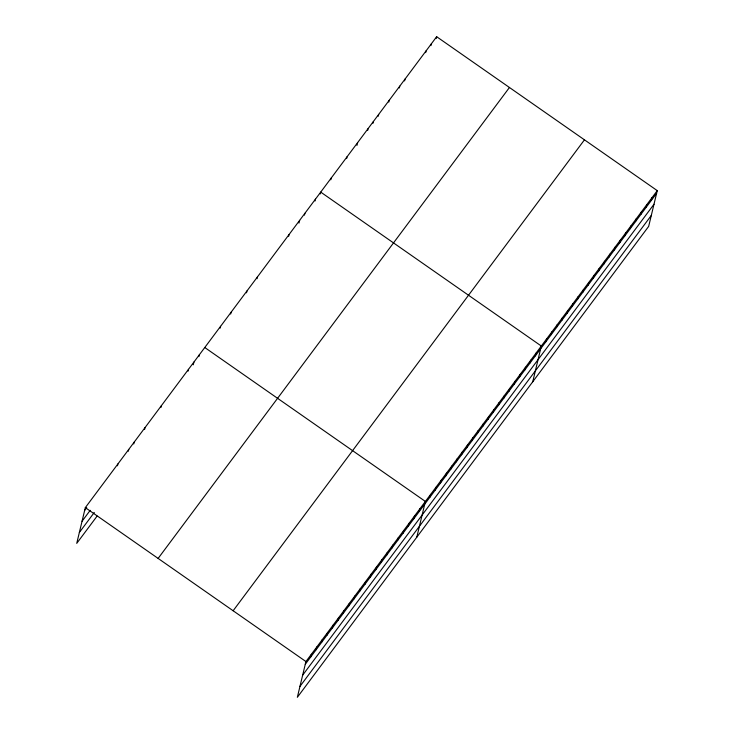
<?xml version="1.0" encoding="UTF-8"?>
<svg xmlns="http://www.w3.org/2000/svg" width="734" height="734" viewBox="0 0 734 734"><rect width="100%" height="100%" fill="white"/><g stroke="black" fill="none" stroke-linecap="round" stroke-linejoin="round"><path stroke-width="1.1" d="M657.26 190.629L305.931 661.554L297.343 697.3L648.673 226.375L657.26 190.629L436.657 36.7L85.328 507.625L76.74 543.371L97.108 516.085M117.468 465.787L117.899 463.961M128.322 451.226L128.762 449.41M133.753 443.951L134.194 442.125M144.616 429.39L145.048 427.573M160.902 407.563L161.342 405.737M188.051 371.165L188.491 369.349M193.262 364.807L193.914 362.073M198.905 356.614L199.345 354.788M220.145 328.144L220.585 326.318M230.687 314.014L231.127 312.198M246.496 292.82L246.936 291.003M257.038 278.7L257.478 276.874M288.655 236.311L289.095 234.495M298.977 223.099L299.637 220.365M304.463 215.117L304.904 213.3M315.005 200.997L315.446 199.171M320.281 193.932L320.712 192.106L541.316 346.035L532.737 381.781M330.814 179.802L331.254 177.977M346.632 158.608L347.063 156.792M356.944 145.396L357.605 142.662M367.706 130.349L368.147 128.533M372.973 123.294L373.413 121.468M378.249 116.229L378.68 114.403M388.791 102.099L389.222 100.274M399.324 87.97L399.764 86.144M404.599 80.905L405.03 79.079M425.674 52.646L426.115 50.829M430.95 45.591L431.381 43.765M436.216 38.526L436.657 36.7M310.702 657.013L311.354 654.278M316.134 649.728L316.785 647.003M321.565 642.452L322.217 639.718M326.988 635.176L327.648 632.442M332.419 627.9L333.08 625.166M337.851 620.615L338.502 617.89M343.283 613.34L343.934 610.605M348.705 606.064L349.366 603.33M354.137 598.788L354.797 596.054M359.568 591.512L360.229 588.778M365 584.227L365.651 581.493M370.431 576.952L371.083 574.217M375.854 569.676L376.514 566.942M381.285 562.4L381.946 559.666M386.717 555.115L387.368 552.381M392.149 547.839L392.8 545.105M397.571 540.563L398.232 537.829M403.003 533.288L403.663 530.554M408.434 526.003L409.095 523.269M413.866 518.727L414.517 515.993M419.298 511.451L419.949 508.717M416.802 537.187L425.381 501.441L204.777 347.512M429.996 497.111L430.647 494.377M435.262 490.046L435.923 487.312M440.538 482.981L441.189 480.247M445.804 475.916L446.456 473.182M451.071 468.852L451.731 466.118M456.346 461.787L456.998 459.053M461.613 454.722L462.273 451.988M466.879 447.657L467.54 444.923M472.155 440.593L472.806 437.859M477.421 433.528L478.082 430.803M482.697 426.472L483.348 423.738M487.963 419.408L488.624 416.673M493.23 412.343L493.89 409.609M498.505 405.278L499.157 402.544M503.772 398.213L504.432 395.479M509.038 391.149L509.699 388.414M514.314 384.084L514.965 381.35M519.58 377.019L520.241 374.285M524.856 369.954L525.507 367.22M530.122 362.89L530.783 360.155M535.389 355.825L536.049 353.1M545.931 341.705L546.591 338.97M551.206 334.64L551.858 331.906M556.473 327.575L557.124 324.841M561.739 320.51L562.4 317.776M567.015 313.446L567.666 310.711M572.281 306.381L572.942 303.647M577.548 299.316L578.209 296.582M582.824 292.251L583.475 289.517M588.09 285.187L588.751 282.452M593.366 278.122L594.017 275.388M598.632 271.066L599.283 268.332M603.899 264.001L604.559 261.267M609.174 256.937L609.826 254.203M614.441 249.872L615.101 247.138M619.707 242.807L620.368 240.073M624.983 235.742L625.634 233.008M630.249 228.678L630.91 225.944M635.525 221.613L636.176 218.879M640.791 214.548L641.452 211.814M646.058 207.483L646.718 204.749M651.333 200.419L651.985 197.685M84.667 510.359L86.704 507.634M82.052 521.259L90.199 510.341M79.355 532.48L94.291 512.47M158.122 558.427L509.451 87.493M233.128 610.761L584.457 139.827M305.271 664.288L656.6 193.354M302.656 675.179L653.985 204.254M299.958 686.409L651.287 215.475M85.328 507.625L305.931 661.554"/></g></svg>
